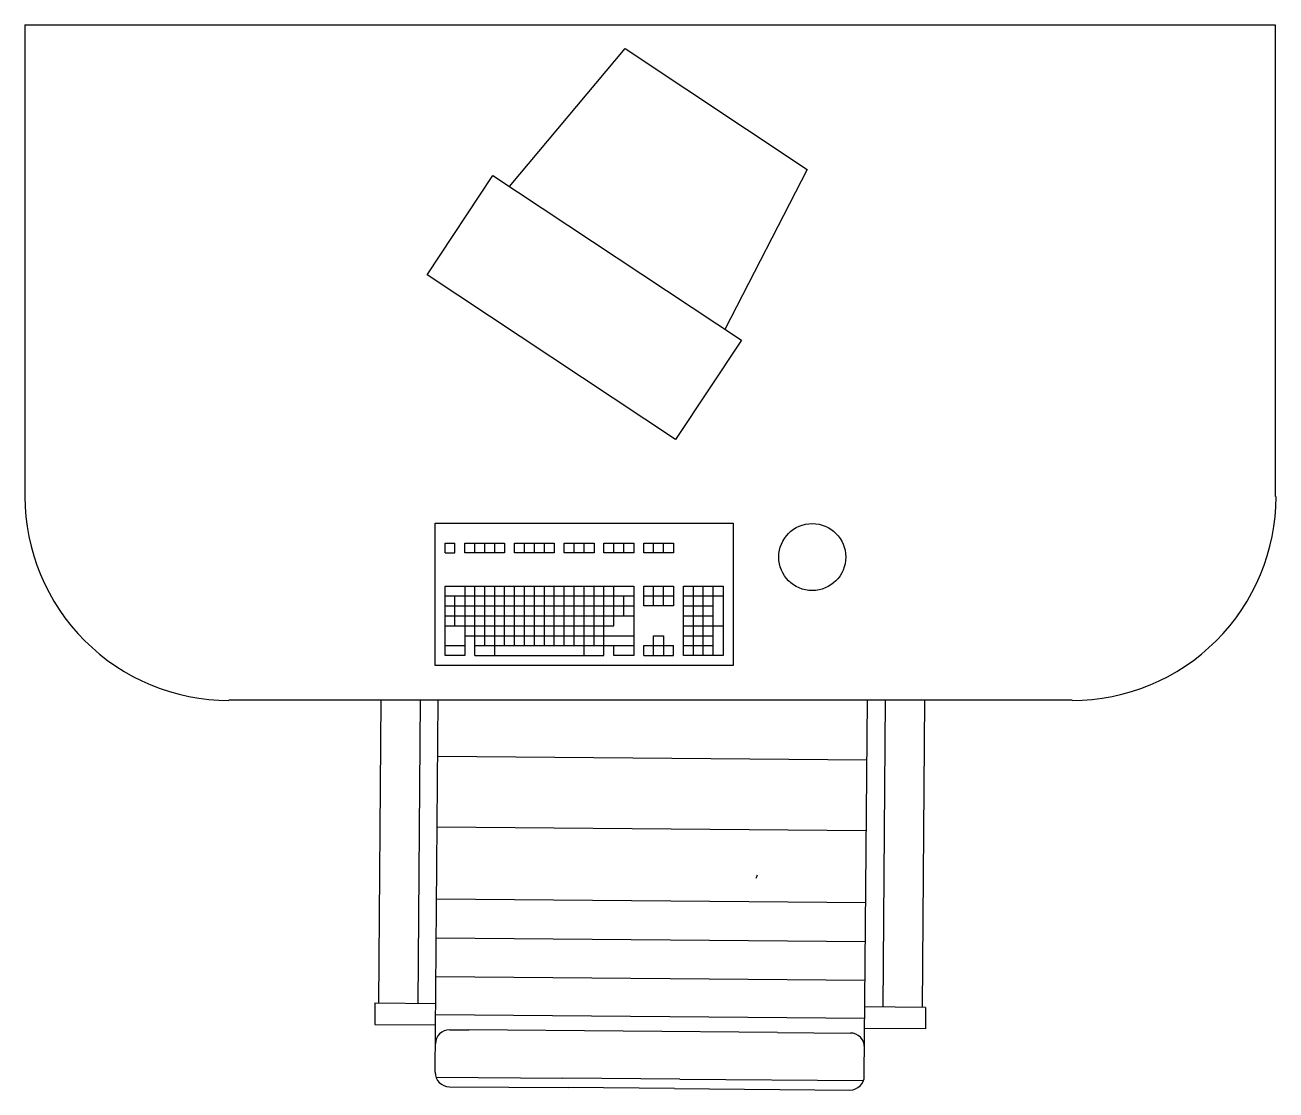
# Model space of a CAD drawing. Extents: x 14.59 to 15.85, y 38.7 to 39.77.
import ezdxf

# ---------------------------------------------------------------- set-up
doc = ezdxf.new("R2010")
doc.units = 0
doc.header["$MEASUREMENT"] = 0
for name, color, linetype in [('ELETRO', 11, 'CONTINUOUS'), ('MOBILIA', 2, 'CONTINUOUS'), ('MOBILIARIO', 11, 'CONTINUOUS')]:
    doc.layers.add(name, color=color, linetype=linetype)

msp = doc.modelspace()

# ---------------------------------------------------------------- linework, layer by layer
at = {"layer": 'ELETRO'}
for p, q in [((15.0176, 39.2385), (15.0176, 39.2485)), ((15.0176, 39.2485), (15.0276, 39.2485)), ((15.0176, 39.2385), (15.0276, 39.2385)), ((15.0276, 39.2385), (15.0276, 39.2485)), ((15.0476, 39.2385), (15.0476, 39.2485)), ((15.0576, 39.2385), (15.0576, 39.2485)), ((15.0676, 39.2385), (15.0676, 39.2485)), ((15.0976, 39.2385), (15.0976, 39.2485)), ((15.1076, 39.2385), (15.1076, 39.2485)), ((15.1176, 39.2385), (15.1176, 39.2485)), ((15.1476, 39.2385), (15.1476, 39.2485)), ((15.1576, 39.2385), (15.1576, 39.2485)), ((15.1876, 39.2385), (15.1876, 39.2485)), ((15.1976, 39.2385), (15.1976, 39.2485)), ((15.2276, 39.2385), (15.2276, 39.2485)), ((15.2376, 39.2385), (15.2376, 39.2485)), ((15.0476, 39.1352), (15.0476, 39.2052)), ((15.0576, 39.1452), (15.0576, 39.2052)), ((15.0676, 39.1352), (15.0676, 39.2052)), ((15.0776, 39.1452), (15.0776, 39.2052)), ((15.0876, 39.1452), (15.0876, 39.2052)), ((15.0976, 39.1452), (15.0976, 39.2052)), ((15.1076, 39.1452), (15.1076, 39.2052)), ((15.1176, 39.1452), (15.1176, 39.2052)), ((15.1276, 39.1452), (15.1276, 39.2052)), ((15.1376, 39.1452), (15.1376, 39.2052)), ((15.1476, 39.1452), (15.1476, 39.2052)), ((15.1576, 39.1352), (15.1576, 39.2052)), ((15.1676, 39.1452), (15.1676, 39.2052)), ((15.1776, 39.1352), (15.1776, 39.2052)), ((15.1876, 39.1652), (15.1876, 39.2052)), ((15.2276, 39.1852), (15.2276, 39.2052)), ((15.2376, 39.1852), (15.2376, 39.2052)), ((15.2676, 39.1352), (15.2676, 39.2052)), ((15.2776, 39.1352), (15.2776, 39.2052)), ((15.2876, 39.1352), (15.2876, 39.2052)), ((15.0176, 39.1952), (15.2076, 39.1952)), ((15.0276, 39.1652), (15.0276, 39.1952)), ((15.1976, 39.1752), (15.1976, 39.1952)), ((15.2176, 39.1952), (15.2476, 39.1952)), ((15.2576, 39.1952), (15.2976, 39.1952)), ((15.0176, 39.1852), (15.2076, 39.1852)), ((15.0176, 39.1752), (15.2076, 39.1752)), ((15.2576, 39.1852), (15.2876, 39.1852)), ((15.2576, 39.1752), (15.2876, 39.1752)), ((15.0176, 39.1652), (15.1876, 39.1652)), ((15.2576, 39.1652), (15.2976, 39.1652)), ((15.0376, 39.1552), (15.2076, 39.1552)), ((15.2576, 39.1552), (15.2876, 39.1552)), ((15.0176, 39.1452), (15.0376, 39.1452)), ((15.0476, 39.1452), (15.2076, 39.1452)), ((15.2176, 39.1452), (15.2476, 39.1452)), ((15.2176, 39.1352), (15.2176, 39.1452)), ((15.2476, 39.1352), (15.2476, 39.1452)), ((15.2576, 39.1452), (15.2876, 39.1452)), ((15.0476, 39.1352), (15.1776, 39.1352)), ((15.2176, 39.1352), (15.2476, 39.1352))]:
    msp.add_line(p, q, dxfattribs=at)
for points in [[(15.0076, 39.1252), (15.0076, 39.2685), (15.3076, 39.2685), (15.3076, 39.1252)], [(15.0376, 39.2385), (15.0376, 39.2485), (15.0776, 39.2485), (15.0776, 39.2385)], [(15.0876, 39.2385), (15.0876, 39.2485), (15.1276, 39.2485), (15.1276, 39.2385)], [(15.1376, 39.2385), (15.1376, 39.2485), (15.1676, 39.2485), (15.1676, 39.2385)], [(15.1776, 39.2385), (15.1776, 39.2485), (15.2076, 39.2485), (15.2076, 39.2385)], [(15.2176, 39.2385), (15.2176, 39.2485), (15.2476, 39.2485), (15.2476, 39.2385)], [(15.2176, 39.1852), (15.2176, 39.2052), (15.2476, 39.2052), (15.2476, 39.1852)], [(15.2576, 39.1352), (15.2576, 39.2052), (15.2976, 39.2052), (15.2976, 39.1352)]]:
    msp.add_lwpolyline(points, close=True, dxfattribs=at)
for points in [[(15.0376, 39.2052), (15.0376, 39.1352), (15.0176, 39.1352), (15.0176, 39.2052), (15.2076, 39.2052), (15.2076, 39.1352), (15.1876, 39.1352), (15.1876, 39.1452)], [(15.2276, 39.1352), (15.2276, 39.1552), (15.2376, 39.1552), (15.2376, 39.1352)]]:
    msp.add_lwpolyline(points, dxfattribs=at)
at = {"layer": 'MOBILIA', "linetype": 'CONTINUOUS'}
for p, q in [((14.5948, 39.7702), (15.8534, 39.7702)), ((14.5948, 39.7702), (14.5948, 39.2953)), ((15.8534, 39.7702), (15.8534, 39.2953)), ((15.6489, 39.0902), (14.8, 39.0902))]:
    msp.add_line(p, q, dxfattribs=at)
at = {"layer": 'MOBILIA'}
for p, q in [((14.9531, 39.0902), (14.9506, 38.7854)), ((14.9927, 39.0902), (14.9902, 38.785)), ((15.0077, 38.7156), (15.0107, 39.0902)), ((15.4397, 38.712), (15.4428, 39.0902)), ((15.4608, 39.0902), (15.4582, 38.7812)), ((15.5004, 39.0902), (15.4978, 38.7809)), ((14.947, 38.7854), (14.9469, 38.7638)), ((14.947, 38.7854), (15.0082, 38.7849)), ((15.5014, 38.7808), (15.4402, 38.7813)), ((15.5014, 38.7808), (15.5012, 38.7592)), ((14.9469, 38.7638), (15.0081, 38.7633)), ((15.5012, 38.7592), (15.44, 38.7597)), ((15.0224, 38.7584), (15.0415, 38.7583)), ((15.3522, 38.7557), (15.0415, 38.7583)), ((15.3522, 38.7557), (15.4256, 38.7551)), ((15.0085, 38.7107), (15.1361, 38.7096)), ((15.2541, 38.7087), (15.1361, 38.7096)), ((15.022, 38.701), (15.1416, 38.7001)), ((15.2487, 38.6992), (15.1416, 38.7001)), ((15.2487, 38.6992), (15.4251, 38.6977)), ((15.2541, 38.7087), (15.4388, 38.7072))]:
    msp.add_line(p, q, dxfattribs=at)
at = {"layer": 'MOBILIA', "linetype": 'CONTINUOUS'}
msp.add_lwpolyline([(15.0826, 39.6075), (15.1988, 39.7464), (15.3821, 39.6247), (15.2992, 39.4637)], dxfattribs=at)
msp.add_lwpolyline([(15.2495, 39.3527), (14.9995, 39.5186), (15.0659, 39.6186), (15.3159, 39.4527)], close=True, dxfattribs=at)
msp.add_circle((15.3873, 39.2344), 0.0337, dxfattribs=at)
for centre, start, end in [((14.8, 39.2953), 180, 270.0082), ((15.6489, 39.2953), 269.9918, 0)]:
    msp.add_arc(centre, 0.2052, start, end, dxfattribs=at)
at = {"layer": 'MOBILIA'}
for centre, start, end in [((15.0223, 38.744), 89.53, 179.53), ((15.4255, 38.7407), 359.53, 89.53), ((15.0221, 38.7154), 179.53, 269.53), ((15.4253, 38.7121), 269.53, 359.53)]:
    msp.add_arc(centre, 0.0144, start, end, dxfattribs=at)
at = {"layer": 'MOBILIARIO'}
for p, q in [((15.0103, 39.0339), (15.4423, 39.0303)), ((15.0097, 38.9626), (15.4417, 38.959)), ((15.0091, 38.8901), (15.4411, 38.8866)), ((15.0088, 38.8508), (15.4408, 38.8472)), ((15.0085, 38.8119), (15.4404, 38.8083)), ((15.0081, 38.7736), (15.4401, 38.7701))]:
    msp.add_line(p, q, dxfattribs=at)
msp.add_lwpolyline([(15.3309, 38.9109, 0.001329), (15.3323, 38.9143, 0.074983)], format="xyb", dxfattribs=at)

doc.saveas('drawing.dxf')
